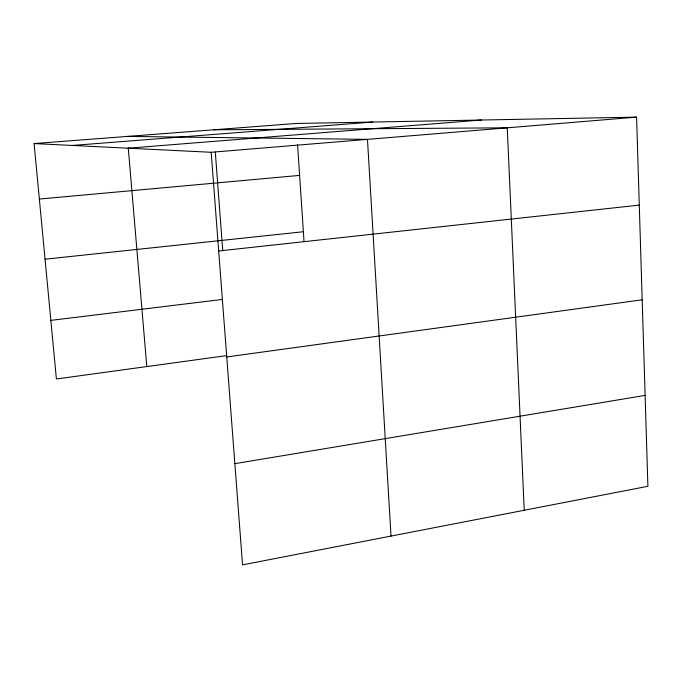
<?xml version="1.0" encoding="UTF-8"?>
<svg xmlns="http://www.w3.org/2000/svg" width="682" height="682" viewBox="0 0 682 682"><rect width="100%" height="100%" fill="white"/><g stroke="black" fill="none" stroke-linecap="round" stroke-linejoin="round"><path stroke-width="1.02" d="M234.847 463.658L645.112 395.389M226.441 355.646L56.401 378.979L34.1 143.57L296.15 123.468L636.587 117.134L647.9 486.292L242.545 564.867L211.181 152.282L34.1 143.57M226.739 356.959L642.18 299.807M50.852 320.378L222.17 299.458M218.683 250.985L639.281 205.112M45.055 259.203L303.379 231.735M39.36 199.05L299.62 175.393M211.181 152.282L636.587 117.134M128.242 148.199L481.458 120.015M72.335 145.454L372.636 122.044M213.611 129.793L507.246 127.815L524.228 510.264M127.287 136.417L367.479 139.367L391.008 536.095M128.259 147.892L146.8 366.575M215.299 152.077L222.758 250.848M297.565 144.661L304.019 241.292"/></g></svg>
